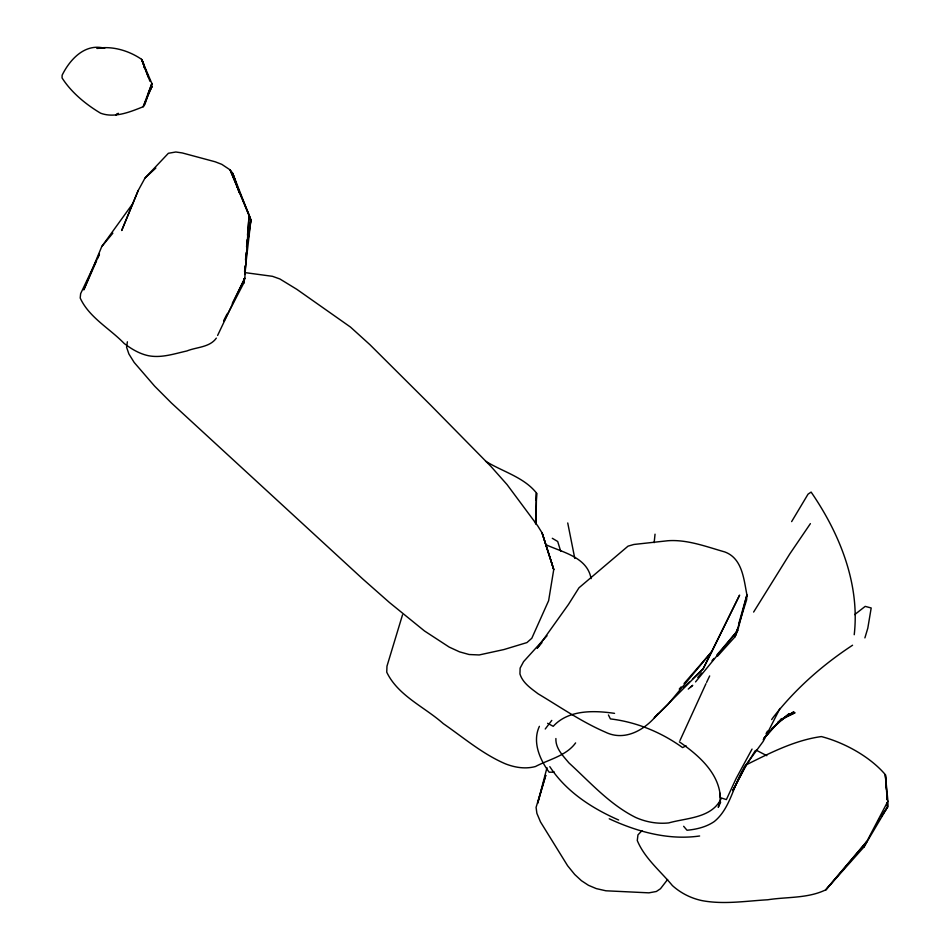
<?xml version="1.0" encoding="UTF-8"?>
<svg xmlns="http://www.w3.org/2000/svg" width="950" height="950" viewBox="0 0 950 950"><rect width="100%" height="100%" fill="white"/><g stroke="black" fill="none" stroke-linecap="round" stroke-linejoin="round"><path stroke-width="1.43" d="M536.026 523.901L536.513 493.074C523.972 477.126 502.372 471.628 485.569 461.189M535.539 523.569L536.049 507.597M536.287 500.329L536.513 493.074L535.646 523.604M746.688 764.596C770.307 752.851 795.055 740.145 821.382 736.571C844.336 742.568 869.986 756.627 885.364 774.678L887.929 801.159L887.561 807.049L863.918 847.032L825.871 889.77C807.892 898.569 787.075 896.729 767.766 899.769C745.869 901.004 723.686 904.732 701.86 900.588C690.887 898.237 680.746 893.095 672.41 885.59C660.404 870.996 644.599 858.301 637.272 840.524L637.961 834.884L641.951 830.668M244.007 278.92L243.651 283.29L224.034 321.029M244.589 271.652L245.053 265.834M245.516 260.015L246.109 252.736M246.572 246.917L247.154 239.649M247.499 235.279L249.138 214.926L230.078 169.86L221.801 164.35L215.175 161.785L182.257 152.938L175.833 152L168.376 153.283L145.029 178.006L138.178 190.558L121.719 230.446L138.178 190.558M854.228 634.719C860.023 583.68 839.586 533.461 811.122 492.088L808.046 494.154L791.635 521.609M654.158 542.676L655.037 534.173M244.162 278.873L243.651 283.29L244.815 278.196L249.138 214.926L250.895 220.067L248.389 237.737M244.661 274.467L250.895 220.067L232.691 173.256L230.078 169.86L250.895 220.067L249.399 228.831M127.383 341.798L126.576 347.178L128.891 353.97L134.188 362.461L154.601 386.116L171.463 403.037L362.698 578.918L389.429 602.502L424.472 630.954L449.207 647.092L459.491 651.831L469.11 654.514L479.18 654.954L503.928 649.551L526.941 642.58L531.81 638.258L548.625 600.685L553.743 569.549L542.082 532.903L537.747 525.896L507.062 484.595L490.948 466.438L430.932 405.424L369.859 344.624L350.467 327.061L296.851 289.346L279.87 278.967L272.472 276.319L245.302 272.65M546.986 767.695L537.676 803.213L545.763 775.438M737.034 629.767L735.051 636.749L717.523 656.212M738.613 624.186L746.926 594.89C743.803 579.203 742.354 558.362 724.767 551.938C706.396 546.713 687.182 539.327 667.874 540.74L633.899 544.469L628.045 546.143L578.966 587.812L568.504 604.39L537.201 648.232L541.892 642.722M864.892 637.901L867.801 628.199L871.186 607.976L865.201 606.373L854.703 614.602M545.692 775.449L536.085 807.393L536.881 813.331L540.503 821.928L567.601 865.723L574.714 874.487L581.436 880.697L588.466 885.305L596.291 888.606L605.91 890.791L648.921 892.846L656.343 891.492L660.452 888.761L667.613 879.498M402.515 614.864L386.971 666.199L386.745 672.184C398.038 695.792 424.591 706.954 443.294 723.639C463.553 737.616 482.529 754.003 505.341 763.8C514.912 767.553 525.374 769.251 535.444 766.531C548.934 759.406 566.319 755.808 575.605 742.912M539.398 726.334C532.095 741.843 539.731 759.466 549.159 772.219L554.396 772.136M132.679 203.727L101.769 246.525L83.778 289.904L96.544 260.858M97.707 258.21L99.441 254.256M679.974 740.537L705.957 683.703M720.646 802.204L718.259 807.357L720.148 800.66L720.159 793.297M734.837 786.778L732.877 790.519L746.653 764.061C733.554 781.684 731.726 807.31 714.281 821.548C706.266 827.034 696.564 829.362 687.016 830.252L683.644 826.286M99.358 254.244L80.643 293.645L80.204 298.015C89.051 317.466 109.725 328.463 124.141 343.437C131.409 348.994 139.412 353.804 148.461 355.716C161.476 358.245 174.277 353.768 186.841 350.978C196.555 346.999 209.76 347.498 216.339 338.117M217.609 335.457L244.815 278.196L232.311 303.394M706.574 682.409L709.674 675.937M223.749 320.637L227.038 314.011M779.938 708.462L763.242 741.332L744.266 767.232M732.877 790.519L744.456 768.336L755.25 750.678M866.792 841.522L825.871 889.77L866.792 841.522L863.918 847.032L887.929 801.159M148.438 92.827L151.893 86.676L151.834 83.446L141.55 59.316C128.915 50.647 112.266 45.659 96.876 48.391L104.856 48.058M766.08 733.649L767.517 731.108M545.229 729.006L551.784 720.397M148.711 92.673L151.893 86.676L143.189 106.732C130.126 111.922 114.677 118.406 100.617 113.204C85.821 104.381 71.333 92.471 62.071 77.936L62.13 75.204C69.683 59.838 84.312 43.629 103.384 47.975M752.044 749.087L736.179 778.383L726.382 799.591L720.385 797.668C719.221 772.956 698.25 754.989 679.381 741.855M753.623 612.061L789.759 553.969L810.398 523.628M880.971 816.739L887.561 807.049L887.359 802.703M877.978 821.37L879.653 818.936M881.327 816.489L887.561 807.049L887.264 802.631M771.661 719.578L773.312 717.238C795.364 688.881 822.581 664.917 852.566 645.228M720.991 799.009C711.312 818.294 686.826 817.796 668.693 822.926C657.4 824.078 646.083 822.082 635.728 817.487C609.71 804.531 590.104 782.242 568.931 762.909C563.101 755.844 555.429 748.446 555.893 738.53M763.206 739.801L769.239 731.619L765.415 736.582L781.755 718.556L764.038 737.996L776.957 723.876L771.649 728.864L789.129 713.664L783.75 718.093M695.543 681.898L737.722 630.491L746.926 594.89L746.617 599.806L735.051 636.749L737.722 630.491L716.787 655.072M101.769 246.525L112.86 233.154M697.763 677.421L701.563 672.956M712.037 660.666L713.937 658.433M658.089 713.498C645.905 729.315 625.242 741.926 605.376 732.129C581.638 721.857 560.215 707.014 538.068 693.785C530.955 688.37 522.737 682.967 519.947 673.977L520.125 668.111L523.581 661.639L547.034 635.776M679.25 689.094L681.174 686.874M684.059 683.537L711.966 651.379L739.611 595.116L703.19 668.752L654.241 717.927L667.85 704.52L711.966 651.379L703.19 668.752L692.514 679.036M683.976 687.266L689.32 682.124M145.029 178.006L155.848 168.043M688.263 689.094L692.728 685.33L690.413 687.171M778.026 722.261L782.669 718.984M778.133 722.285L793.903 711.776L783.061 718.271M118.239 113.347L115.781 114.938L118.311 113.489M686.09 745.833L682.575 747.591C661.39 732.307 636.405 721.976 610.399 718.913L608.428 714.97M781.992 719.091L795.031 712.726L784.617 717.535M699.627 835.988C668.634 840.465 637.201 831.773 609.235 818.781M614.543 713.355C593.928 710.374 568.48 709.602 553.221 726.311L547.616 723.306M545.882 544.694C562.519 552.378 587.397 557.08 591.09 578.657M618.652 820.016C591.909 808.319 565.974 791.516 549.801 766.638M766.828 755.678L756.176 750.168M552.306 538.294L557.697 541.5L560.702 551.273M148.271 77.093L141.55 59.316L149.981 81.32M239.246 192.731L232.691 173.256L239.531 192.838M144.554 68.139L142.809 61.251L144.566 67.866M567.732 522.963L574.786 558.41M886.362 789.391L885.364 774.678L887.229 799.817M886.861 796.741L887.062 799.686M151.834 83.446L144.887 104.429L143.189 106.732L151.834 83.446M551.736 563.124L542.082 532.903L553.743 569.549L551.736 563.124"/></g></svg>
